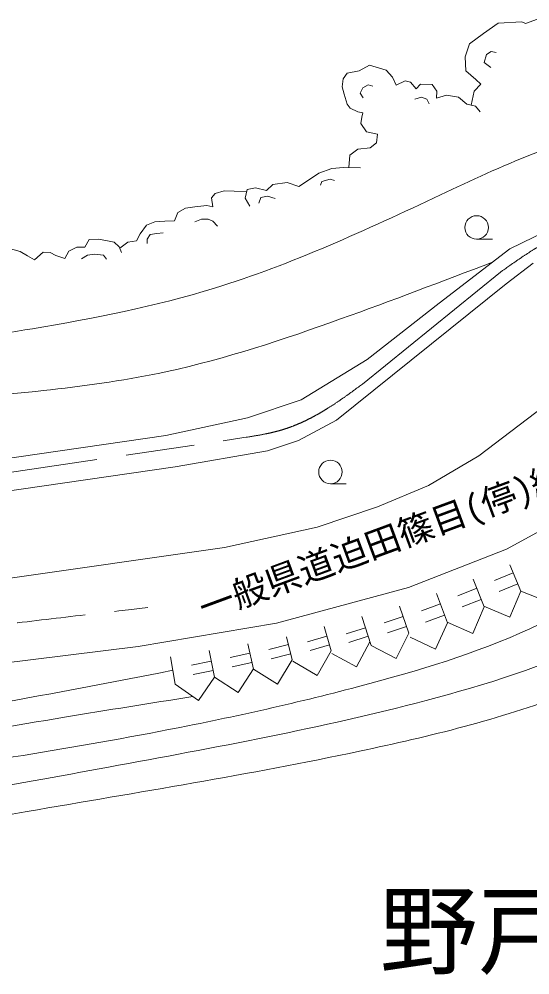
# Model space of a CAD drawing. Units: millimetres, scale not verified. Extents: x 40000 to 680000, y 20000 to 380000.
# Drawn here: x 296607 to 322623, y 253289 to 301998 of the extents above; entities that cross this region are included whole.
import ezdxf
from ezdxf.enums import TextEntityAlignment as Align

# ---------------------------------------------------------------- set-up
doc = ezdxf.new("R2010")
doc.units = ezdxf.units.MM
doc.header["$LTSCALE"] = 1000
doc.linetypes.add('CHAIN', pattern=[18.5, 12, -1.5, 3.5, -1.5])
for name, color, linetype, lineweight in [('M-BGD', 7, 'Continuous', 13), ('M-BMK', 2, 'CHAIN', 13), ('M-STR-HTXT', 7, 'Continuous', 13)]:
    doc.layers.add(name, color=color, linetype=linetype, lineweight=lineweight)
doc.styles.add('ＭＳ ゴシック', font='')
doc.styles.get('ＭＳ ゴシック').set_extended_font_data('MS Gothic')

msp = doc.modelspace()

# ---------------------------------------------------------------- linework, layer by layer
at = {"layer": 'M-BGD'}
for p, q in [((322397, 301777), (323016, 301998)), ((320253, 301268), (321004, 301799)), ((321004, 301799), (322220, 301865)), ((322220, 301865), (322397, 301777)), ((319545, 300738), (320253, 301268)), ((319324, 300075), (319545, 300738)), ((319368, 299367), (319324, 300075)), ((320302, 299785), (320411, 300188)), ((320411, 300188), (320650, 300353)), ((320650, 300353), (320906, 300298)), ((313930, 299367), (314461, 299655)), ((314461, 299655), (315301, 299389)), ((320631, 299529), (320302, 299785)), ((313112, 298947), (313311, 299235)), ((313311, 299235), (313930, 299367)), ((315301, 299389), (315633, 299036)), ((319877, 298925), (319368, 299367)), ((313068, 298549), (313112, 298947)), ((314112, 298503), (314386, 298650)), ((314386, 298650), (314624, 298576)), ((315633, 299036), (315809, 298638)), ((315809, 298638), (316274, 298859)), ((316274, 298859), (316539, 298793)), ((316539, 298793), (316826, 298439)), ((316826, 298439), (317047, 298682)), ((317047, 298682), (317644, 298660)), ((317644, 298660), (317887, 298328)), ((319789, 298328), (320120, 298682)), ((320120, 298682), (319877, 298925)), ((313157, 298174), (313068, 298549)), ((313311, 297665), (313157, 298174)), ((313984, 298228), (314112, 298503)), ((314130, 297990), (313984, 298228)), ((317887, 298328), (317865, 297975)), ((317865, 297975), (318374, 298129)), ((318374, 298129), (318993, 298019)), ((319629, 297611), (319789, 298328)), ((313466, 297466), (313311, 297665)), ((316767, 297917), (317097, 298027)), ((317097, 298027), (317371, 297917)), ((317371, 297917), (317500, 297679)), ((318993, 298019), (319413, 297665)), ((319413, 297665), (319855, 297555)), ((313864, 297267), (313466, 297466)), ((314107, 297223), (313864, 297267)), ((314063, 297002), (314107, 297223)), ((319855, 297555), (320098, 297267)), ((314019, 296670), (314063, 297002)), ((314306, 296250), (314019, 296670)), ((314859, 296140), (314306, 296250)), ((314483, 295432), (314815, 295698)), ((314815, 295698), (314859, 296140)), ((313444, 295057), (313864, 295366)), ((313864, 295366), (314483, 295432)), ((313409, 294431), (313444, 295057)), ((311874, 294150), (312538, 294393)), ((312538, 294393), (313135, 294438)), ((313135, 294438), (313997, 294415)), ((310858, 293465), (311344, 293797)), ((311344, 293797), (311874, 294150)), ((311951, 293540), (312024, 293723)), ((312024, 293723), (312445, 293833)), ((312445, 293833), (312665, 293778)), ((306591, 293111), (307055, 293244)), ((307055, 293244), (307564, 293222)), ((308116, 292868), (308227, 293310)), ((308227, 293310), (308647, 293399)), ((308647, 293399), (309200, 293266)), ((309200, 293266), (309531, 293575)), ((309531, 293575), (310261, 293664)), ((310261, 293664), (310858, 293465)), ((306414, 292890), (306591, 293111)), ((306481, 292426), (306414, 292890)), ((307564, 293222), (308197, 293188)), ((308360, 292470), (308116, 292868)), ((308819, 292625), (308911, 292899)), ((308911, 292899), (309259, 292973)), ((309259, 292973), (309643, 292863)), ((304690, 292139), (305088, 292360)), ((305088, 292360), (305552, 292426)), ((305552, 292426), (306171, 292492)), ((306171, 292492), (306481, 292426)), ((304513, 291719), (304690, 292139)), ((305559, 291672), (305889, 291801)), ((305889, 291801), (306237, 291801)), ((306237, 291801), (306475, 291709)), ((302767, 291055), (303098, 291497)), ((303098, 291497), (303518, 291674)), ((303518, 291674), (304027, 291696)), ((304027, 291696), (304513, 291719)), ((306475, 291709), (306713, 291453)), ((302590, 290702), (302767, 291055)), ((303124, 290775), (303289, 291013)), ((303289, 291013), (303618, 291068)), ((303618, 291068), (303948, 291105)), ((321600, 290288), (323454, 291197)), ((296046, 290326), (296665, 290149)), ((299141, 290171), (299539, 290370)), ((299539, 290370), (299959, 290370)), ((299959, 290370), (300180, 290768)), ((300180, 290768), (300667, 290790)), ((300667, 290790), (301440, 290635)), ((301440, 290635), (301706, 290392)), ((301706, 290392), (301816, 290105)), ((301729, 290331), (302148, 290635)), ((302148, 290635), (302590, 290702)), ((303124, 290555), (303124, 290775)), ((319911, 290781), (320711, 290781)), ((296665, 290149), (297041, 289928)), ((297041, 289928), (297395, 289729)), ((297395, 289729), (297837, 290127)), ((297837, 290127), (298191, 290105)), ((298191, 290105), (298478, 289950)), ((298478, 289950), (298942, 289795)), ((298942, 289795), (299141, 290171)), ((299791, 289786), (300084, 289969)), ((300084, 289969), (300450, 290024)), ((300450, 290024), (300908, 289969)), ((300908, 289969), (301054, 289768)), ((317999, 287526), (321600, 290288)), ((321416, 288505), (322792, 289556)), ((312770, 281558), (321416, 288505)), ((314328, 284659), (317999, 287526)), ((310971, 282596), (314328, 284659)), ((308248, 281681), (310971, 282596)), ((320017, 279745), (323927, 282721)), ((304081, 280773), (308248, 281681)), ((310841, 280522), (312770, 281558)), ((269527, 275782), (304081, 280773)), ((309252, 279993), (310841, 280522)), ((304563, 279177), (309252, 279993)), ((317457, 278223), (320017, 279745)), ((273838, 274736), (304563, 279177)), ((312465, 278321), (313265, 278321)), ((314862, 277150), (317457, 278223)), ((321434, 274978), (325385, 277157)), ((311782, 276112), (314862, 277150)), ((307076, 275074), (311782, 276112)), ((295796, 273448), (307076, 275074)), ((316438, 273025), (321434, 274978)), ((321769, 273779), (320819, 273380)), ((322159, 272850), (321599, 274183)), ((320290, 272038), (319735, 273454)), ((309717, 271208), (316438, 273025)), ((319917, 272989), (318958, 272613)), ((322003, 273222), (321053, 272823)), ((321603, 271512), (322159, 272850)), ((323504, 272311), (322159, 272851)), ((318422, 271223), (317872, 272726)), ((320141, 272418), (319182, 272042)), ((316454, 270701), (315987, 272074)), ((318065, 272199), (317100, 271846)), ((319712, 270692), (320290, 272038)), ((321603, 271512), (320272, 272084)), ((314532, 270072), (314066, 271555)), ((316164, 271554), (315195, 271225)), ((318279, 271613), (317314, 271260)), ((302677, 270027), (309717, 271208)), ((312499, 269803), (312147, 271036)), ((314248, 270977), (313269, 270670)), ((316338, 271042), (315369, 270713)), ((317813, 269894), (318422, 271223)), ((319712, 270692), (318404, 271272)), ((310521, 269349), (310222, 270516)), ((312286, 270550), (311297, 270268)), ((314384, 270543), (313405, 270236)), ((315811, 269414), (316454, 270701)), ((317813, 269894), (316521, 270504)), ((293359, 268872), (302677, 270027)), ((308546, 268871), (308255, 270152)), ((310323, 270122), (309325, 269866)), ((312414, 270102), (311425, 269820)), ((313800, 268981), (314475, 270254)), ((315811, 269414), (314532, 270072)), ((304552, 268099), (304315, 269491)), ((306552, 268468), (306283, 269821)), ((308359, 269693), (307354, 269464)), ((310442, 269658), (309444, 269402)), ((311788, 268545), (312499, 269803)), ((313800, 268981), (312536, 269673)), ((306391, 269279), (305380, 269078)), ((308468, 269212), (307463, 268984)), ((307761, 267672), (308541, 268892)), ((309776, 268109), (310521, 269349)), ((311788, 268545), (310541, 269273)), ((306487, 268793), (305476, 268592)), ((305739, 267270), (306552, 268468)), ((307761, 267672), (306552, 268468)), ((309776, 268109), (308546, 268871)), ((305739, 267270), (304552, 268099))]:
    msp.add_line(p, q, dxfattribs=at)
for centre in [(319911, 291381), (312465, 278921)]:
    msp.add_circle(centre, 600, dxfattribs=at)
for points, knots in [([(254853, 285733), (260913, 285676), (266974, 285619), (273037, 285327), (277025, 285135), (281013, 284842), (284992, 284936), (289102, 285033), (293203, 285544), (297282, 286221), (300418, 286741), (303542, 287360), (306555, 288288), (310503, 289503), (314261, 291250), (318063, 293036), (321187, 294504), (324341, 295999), (327671, 296555), (329891, 296926), (332188, 296881), (334486, 296835)], [0, 0, 0, 0, 1, 1, 1, 2, 2, 2, 3, 3, 3, 4, 4, 4, 5, 5, 5, 6, 6, 6, 7, 7, 7, 7]), ([(262655, 280960), (268104, 280987), (273553, 281014), (278977, 281361), (283390, 281644), (287786, 282138), (292206, 282540), (296211, 282903), (300237, 283190), (304149, 284039), (307149, 284691), (310084, 285674), (312985, 286717), (315582, 287650), (318152, 288632), (320722, 289614)], [0, 0, 0, 0, 1, 1, 1, 2, 2, 2, 3, 3, 3, 4, 4, 4, 5, 5, 5, 5]), ([(282184, 262316), (284574, 262654), (286965, 262992), (289355, 263340), (294658, 264112), (299959, 264933), (305208, 265982), (308519, 266644), (311808, 267397), (315076, 268301), (318018, 269115), (320942, 270051), (323649, 271428), (325003, 272117), (326302, 272916), (327639, 273639), (329719, 274764), (331891, 275704), (334110, 276551), (335993, 277269), (337911, 277919), (339880, 278276), (341737, 278613), (343639, 278689), (345541, 278764)], [0, 0, 0, 0, 1, 1, 1, 2, 2, 2, 3, 3, 3, 4, 4, 4, 5, 5, 5, 6, 6, 6, 7, 7, 7, 8, 8, 8, 8]), ([(265306, 257678), (267601, 258212), (269897, 258745), (272208, 259188), (276704, 260050), (281263, 260570), (285796, 261237), (290941, 261994), (296054, 262939), (301164, 263879), (306581, 264876), (311995, 265866), (317340, 267276), (320368, 268075), (323374, 269008), (326184, 270350), (328841, 271619), (331322, 273253), (334002, 274502), (335783, 275332), (337652, 275992), (339556, 276443), (343525, 277382), (347650, 277410), (351776, 277438)], [0, 0, 0, 0, 1, 1, 1, 2, 2, 2, 3, 3, 3, 4, 4, 4, 5, 5, 5, 6, 6, 6, 7, 7, 7, 8, 8, 8, 8]), ([(284880, 259458), (288923, 260188), (292967, 260917), (297012, 261615), (302662, 262588), (308315, 263498), (313943, 264688), (317512, 265442), (321070, 266309), (324458, 267600), (327711, 268839), (330807, 270470), (334002, 271914), (336604, 273089), (339271, 274141), (342036, 274771), (344520, 275337), (347083, 275562), (349639, 275688), (352518, 275829), (355389, 275845), (358260, 275860)], [0, 0, 0, 0, 1, 1, 1, 2, 2, 2, 3, 3, 3, 4, 4, 4, 5, 5, 5, 6, 6, 6, 7, 7, 7, 7]), ([(243846, 256007), (245193, 257349), (246540, 258691), (248105, 259727), (249381, 260572), (250801, 261213), (252257, 261722), (254772, 262601), (257392, 263084), (260022, 263448), (263460, 263923), (266916, 264194), (270375, 264418), (273575, 264626), (276778, 264794), (279973, 265066), (284831, 265479), (289670, 266134), (294478, 266953), (297806, 267520), (301118, 268166), (304431, 268811)], [0, 0, 0, 0, 1, 1, 1, 2, 2, 2, 3, 3, 3, 4, 4, 4, 5, 5, 5, 6, 6, 6, 7, 7, 7, 7]), ([(247557, 255998), (248781, 256920), (250005, 257843), (251332, 258586), (253116, 259585), (255087, 260259), (257083, 260779), (260320, 261621), (263622, 262057), (266933, 262396), (272443, 262962), (277979, 263262), (283469, 263942), (288644, 264583), (293778, 265563), (298926, 266423), (301100, 266786), (303277, 267128), (305454, 267470)], [0, 0, 0, 0, 1, 1, 1, 2, 2, 2, 3, 3, 3, 4, 4, 4, 5, 5, 5, 6, 6, 6, 6])]:
    msp.add_open_spline(points, degree=3, knots=knots, dxfattribs=at)
at = {"layer": 'M-BMK'}
for p, q in [((314100, 283402), (321127, 289105)), ((252107, 272322), (308050, 280668))]:
    msp.add_line(p, q, dxfattribs=at)
for points, knots in [([(321127, 289105), (321699, 289511), (322270, 289917), (322874, 290289), (323718, 290809), (324624, 291263), (325579, 291472), (326367, 291645), (327188, 291653), (328003, 291698), (329388, 291775), (330753, 291962), (332117, 292149)], [0, 0, 0, 0, 1, 1, 1, 2, 2, 2, 3, 3, 3, 4, 4, 4, 4]), ([(308050, 280668), (308718, 280774), (309386, 280879), (310028, 281075), (310847, 281325), (311625, 281722), (312355, 282181), (312959, 282560), (313529, 282981), (314100, 283402)], [0, 0, 0, 0, 1, 1, 1, 2, 2, 2, 3, 3, 3, 3]), ([(246159, 270530), (254613, 269731), (263067, 268932), (271523, 269091), (276820, 269190), (282118, 269665), (287400, 270217), (292665, 270767), (297915, 271392), (303165, 272018)], [0, 0, 0, 0, 1, 1, 1, 2, 2, 2, 3, 3, 3, 3])]:
    msp.add_open_spline(points, degree=3, knots=knots, dxfattribs=at)

# ---------------------------------------------------------------- texts
at = {"layer": 'M-STR-HTXT', "style": 'ＭＳ ゴシック'}
msp.add_text('一般県道迫田篠目(停)線', height=1320, rotation=20.244, dxfattribs=at).set_placement((305822, 271947), align=Align.MIDDLE_LEFT)
msp.add_text('野戸呂', height=3666, dxfattribs=at).set_placement((314970, 255542), align=Align.MIDDLE_LEFT)

doc.saveas('drawing.dxf')
